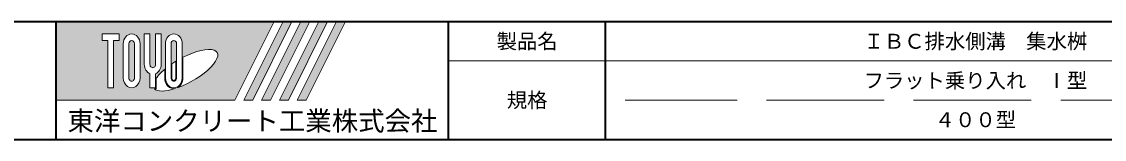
# Model space of a CAD drawing. Units: millimetres at full size; details may follow other scales. Extents: x -734 to 58102, y 49499 to 87169.
# Drawn here: x 42954 to 45713, y 74575 to 74875 of the extents above; entities that cross this region are included whole.
import ezdxf
from ezdxf.enums import TextEntityAlignment as Align

# ---------------------------------------------------------------- set-up
doc = ezdxf.new("R2010")
doc.units = ezdxf.units.MM
doc.header["$LTSCALE"] = 50
doc.linetypes.add('DASHED', pattern=[7.5, 6, -1.5])
doc.layers.add('図枠', color=7, linetype='Continuous', lineweight=5)
doc.styles.add('ＭＳ ゴシック', font='')
doc.styles.get('ＭＳ ゴシック').set_extended_font_data('MS Gothic')

msp = doc.modelspace()

# ---------------------------------------------------------------- hatches: boundary and pattern name
at = {"layer": '図枠'}
h = msp.add_hatch(color=256, dxfattribs=at)
h.paths.add_polyline_path([(43041.87, 74875.27), (43041.87, 74675.27), (43497.18, 74675.27), (43597.18, 74875.27)])
edge = h.paths.add_edge_path(flags=16)
edge.add_ellipse((43371.31, 74751.43), major_axis=(80.81, 45.23), ratio=0.3471473, start_angle=-144.31122, end_angle=72.1899, ccw=False)
edge.add_ellipse((43341.39, 74731.91), major_axis=(0, 27.5), ratio=0.8463542, start_angle=-160.70346, end_angle=-90)
edge.add_line((43364.67, 74731.91), (43364.67, 74784.33))
edge = h.paths.add_edge_path(flags=16)
edge.add_ellipse((43341.39, 74818.64), major_axis=(0, 25.38), ratio=0.8463542, start_angle=-90, end_angle=90, ccw=False)
edge.add_line((43362.88, 74818.64), (43362.88, 74731.91))
edge.add_ellipse((43341.39, 74731.91), major_axis=(0, 25.38), ratio=0.8463542, start_angle=90, end_angle=-90, ccw=False)
edge.add_line((43319.91, 74731.91), (43319.91, 74818.64))
edge = h.paths.add_edge_path(flags=16)
edge.add_line((43348.55, 74818.64), (43348.55, 74731.91))
edge.add_ellipse((43341.39, 74731.91), major_axis=(0, 8.46), ratio=0.8463542, start_angle=90, end_angle=-90, ccw=False)
edge.add_line((43334.23, 74731.91), (43334.23, 74818.64))
edge.add_ellipse((43341.39, 74818.64), major_axis=(0, 8.46), ratio=0.8463542, start_angle=-90, end_angle=90, ccw=False)
edge = h.paths.add_edge_path(flags=16)
edge.add_line((43346.76, 74774.31), (43346.76, 74731.91))
edge.add_ellipse((43341.39, 74731.91), major_axis=(0, 6.35), ratio=0.8463542, start_angle=90, end_angle=-90, ccw=False)
edge.add_line((43336.02, 74731.91), (43336.02, 74767.36))
edge.add_ellipse((43371.31, 74751.43), major_axis=(80.81, 45.23), ratio=0.3471473, start_angle=107.79174, end_angle=126.47132, ccw=False)
edge = h.paths.add_edge_path(flags=16)
edge.add_ellipse((43287.68, 74766.28), major_axis=(0, 25.38), ratio=0.8463542, start_angle=-163.34117, end_angle=-90, ccw=False)
edge.add_line((43294.84, 74742.35), (43294.84, 74706.52))
edge.add_line((43294.84, 74706.52), (43280.52, 74706.52))
edge.add_line((43280.52, 74706.52), (43280.52, 74742.35))
edge.add_ellipse((43287.68, 74766.28), major_axis=(0, 25.38), ratio=0.8463542, start_angle=90, end_angle=163.34117, ccw=False)
edge.add_line((43266.2, 74766.28), (43266.2, 74844.02))
edge.add_line((43266.2, 74844.02), (43280.52, 74844.02))
edge.add_line((43280.52, 74844.02), (43280.52, 74766.28))
edge.add_ellipse((43287.68, 74766.28), major_axis=(0, 8.46), ratio=0.8463542, start_angle=90, end_angle=-90)
edge.add_line((43294.84, 74766.28), (43294.84, 74844.02))
edge.add_line((43294.84, 74844.02), (43309.16, 74844.02))
edge.add_line((43309.16, 74844.02), (43309.16, 74766.28))
edge = h.paths.add_edge_path(flags=16)
edge.add_line((43318.12, 74753.8), (43318.12, 74731.91))
edge.add_ellipse((43341.39, 74731.91), major_axis=(0, 27.5), ratio=0.8463542, start_angle=90, end_angle=-171.54427)
edge.add_ellipse((43371.31, 74751.43), major_axis=(80.81, 45.23), ratio=0.3471473, start_angle=-178.64954, end_angle=-148.29244, ccw=False)
edge.add_line((43291.76, 74704.41), (43296.63, 74704.41))
edge.add_line((43296.63, 74704.41), (43296.63, 74731.22))
edge.add_ellipse((43371.31, 74751.43), major_axis=(80.81, 45.23), ratio=0.3471473, start_angle=148.21912, end_angle=165.90812, ccw=False)
edge = h.paths.add_edge_path(flags=16)
edge.add_ellipse((43233.97, 74818.64), major_axis=(0, 25.38), ratio=0.8463542, start_angle=-90, end_angle=90, ccw=False)
edge.add_line((43255.45, 74818.64), (43255.45, 74731.91))
edge.add_ellipse((43233.97, 74731.91), major_axis=(0, 25.38), ratio=0.8463542, start_angle=90, end_angle=-90, ccw=False)
edge.add_line((43212.49, 74731.91), (43212.49, 74818.64))
edge = h.paths.add_edge_path(flags=16)
edge.add_line((43241.13, 74818.64), (43241.13, 74731.91))
edge.add_ellipse((43233.97, 74731.91), major_axis=(0, 8.46), ratio=0.8463542, start_angle=90, end_angle=-90, ccw=False)
edge.add_line((43226.81, 74731.91), (43226.81, 74818.64))
edge.add_ellipse((43233.97, 74818.64), major_axis=(0, 8.46), ratio=0.8463542, start_angle=-90, end_angle=90, ccw=False)
h.paths.add_polyline_path([(43201.74, 74844.02), (43201.74, 74827.1), (43187.42, 74827.1), (43187.42, 74706.52), (43173.1, 74706.52), (43173.1, 74827.1), (43158.77, 74827.1), (43158.77, 74844.02)], flags=16)
for points in [[(43519.87, 74675.27), (43542.55, 74675.27), (43642.55, 74875.27), (43619.87, 74875.27)], [(43687.93, 74875.27), (43665.24, 74875.27), (43565.24, 74675.27), (43587.93, 74675.27)], [(43733.3, 74875.27), (43710.62, 74875.27), (43610.62, 74675.27), (43633.3, 74675.27)], [(43778.68, 74875.27), (43755.99, 74875.27), (43655.99, 74675.27), (43678.68, 74675.27)]]:
    msp.add_hatch(color=256, dxfattribs=at).paths.add_polyline_path(points)

# ---------------------------------------------------------------- linework, layer by layer
at = {"layer": '図枠', "lineweight": 40}
for p, q in [((39516.87, 74875.27), (47316.87, 74875.27)), ((43041.87, 74575.27), (43041.87, 74875.27)), ((44041.87, 74575.27), (44041.87, 74875.27)), ((44441.87, 74575.27), (44441.87, 74875.27)), ((39516.87, 74575.27), (47316.87, 74575.27))]:
    msp.add_line(p, q, dxfattribs=at)
at = {"layer": '図枠'}
for p, q in [((43041.87, 74875.27), (43597.18, 74875.27)), ((43597.18, 74875.27), (43497.18, 74675.27)), ((43619.87, 74875.27), (43519.87, 74675.27)), ((43642.55, 74875.27), (43542.55, 74675.27)), ((43665.24, 74875.27), (43565.24, 74675.27)), ((43687.93, 74875.27), (43587.93, 74675.27)), ((43710.62, 74875.27), (43610.62, 74675.27)), ((43619.87, 74875.27), (43642.55, 74875.27)), ((43733.3, 74875.27), (43633.3, 74675.27)), ((43755.99, 74875.27), (43655.99, 74675.27)), ((43665.24, 74875.27), (43687.93, 74875.27)), ((43778.68, 74875.27), (43678.68, 74675.27)), ((43710.62, 74875.27), (43733.3, 74875.27)), ((43755.99, 74875.27), (43778.68, 74875.27)), ((43158.77, 74844.02), (43158.77, 74827.1)), ((43158.77, 74844.02), (43201.74, 74844.02)), ((43201.74, 74844.02), (43201.74, 74827.1)), ((43266.2, 74844.02), (43280.52, 74844.02)), ((43266.2, 74766.28), (43266.2, 74844.02)), ((43280.52, 74844.02), (43280.52, 74766.28)), ((43294.84, 74844.02), (43309.16, 74844.02)), ((43294.84, 74766.28), (43294.84, 74844.02)), ((43309.16, 74844.02), (43309.16, 74766.28)), ((43173.1, 74827.1), (43158.77, 74827.1)), ((43173.1, 74827.1), (43173.1, 74706.52)), ((43187.42, 74827.1), (43187.42, 74706.52)), ((43201.74, 74827.1), (43187.42, 74827.1)), ((43212.49, 74818.64), (43212.49, 74731.91)), ((43226.81, 74731.91), (43226.81, 74818.64)), ((43241.13, 74818.64), (43241.13, 74731.91)), ((43255.45, 74731.91), (43255.45, 74818.64)), ((43319.91, 74818.64), (43319.91, 74731.91)), ((43334.23, 74731.91), (43334.23, 74818.64)), ((43348.55, 74818.64), (43348.55, 74731.91)), ((43362.88, 74731.91), (43362.88, 74818.64)), ((43364.67, 74731.91), (43364.67, 74784.33)), ((43318.12, 74753.8), (43318.12, 74731.91)), ((43336.02, 74731.91), (43336.02, 74767.36)), ((43346.76, 74774.31), (43346.76, 74731.91)), ((43280.52, 74742.35), (43280.52, 74706.52)), ((43294.84, 74742.35), (43294.84, 74706.52)), ((43296.63, 74731.22), (43296.63, 74704.41)), ((43187.42, 74706.52), (43173.1, 74706.52)), ((43294.84, 74706.52), (43280.52, 74706.52)), ((43291.76, 74704.41), (43296.63, 74704.41)), ((43041.87, 74675.27), (43497.18, 74675.27)), ((43519.87, 74675.27), (43542.55, 74675.27)), ((43565.24, 74675.27), (43587.93, 74675.27)), ((43610.62, 74675.27), (43633.3, 74675.27)), ((43655.99, 74675.27), (43678.68, 74675.27))]:
    msp.add_line(p, q, dxfattribs=at)
at = {"layer": '図枠', "lineweight": 13}
msp.add_line((47316.87, 74775.27), (44041.87, 74775.27), dxfattribs=at)
at = {"layer": '図枠', "linetype": 'DASHED', "lineweight": 9}
msp.add_line((46276.87, 74675.27), (44491.87, 74675.27), dxfattribs=at)
at = {"layer": '図枠'}
for centre, major_axis, ratio, start_param, end_param in [((43233.97, 74818.64), (0, 25.38), 0.846354, 4.712389, 7.8539816), ((43341.39, 74818.64), (0, 25.38), 0.846354, 4.712389, 7.8539816), ((43233.97, 74818.64), (0, 8.46), 0.846354, 4.712389, 7.8539816), ((43341.39, 74818.64), (0, 8.46), 0.846354, 4.712389, 7.8539816), ((43371.31, 74751.43), (80.81, 45.23), 0.347147, 4.2621853, 7.7429163), ((43287.68, 74766.28), (0, 25.38), 0.846354, 1.5707963, 2.8017557), ((43287.68, 74766.28), (0, 8.46), 0.846354, 1.5707963, 4.712389), ((43287.68, 74766.28), (0, 25.38), 0.846354, 3.4814296, 4.712389), ((43371.31, 74751.43), (80.81, 45.23), 0.347147, 2.0815197, 2.5155126), ((43371.31, 74751.43), (80.81, 45.23), 0.347147, 1.6817405, 1.8219833), ((43233.97, 74731.91), (0, 25.38), 0.846354, 1.5707963, 4.712389), ((43233.97, 74731.91), (0, 8.46), 0.846354, 1.5707963, 4.712389), ((43341.39, 74731.91), (0, 27.5), 0.846354, 1.5707963, 3.3154679), ((43341.39, 74731.91), (0, 25.38), 0.846354, 1.5707963, 4.712389), ((43341.39, 74731.91), (0, 8.46), 0.846354, 1.5707963, 4.712389), ((43341.39, 74731.91), (0, 6.35), 0.846354, 1.5707963, 4.712389), ((43341.39, 74731.91), (0, 27.5), 0.846354, 3.5338438, 4.712389), ((43371.31, 74751.43), (80.81, 45.23), 0.347147, 3.2093975, 4.2004451)]:
    msp.add_ellipse(centre, major_axis=major_axis, ratio=ratio, start_param=start_param, end_param=end_param, dxfattribs=at)

# ---------------------------------------------------------------- texts
at = {"layer": '図枠', "style": 'ＭＳ ゴシック'}
for s, height, p in [('製品名', 37.98, (44241.87, 74825.27)), ('ＩＢＣ排水側溝\u3000集水桝', 37.98, (45384.37, 74825.27)), ('フラット乗り入れ\u3000Ⅰ型', 37.98, (45384.37, 74725.27)), ('規格', 37.98, (44241.87, 74675.27)), ('東洋コンクリート工業株式会社', 49.37, (43541.87, 74622.15)), ('４００型', 37.98, (45384.37, 74625.27))]:
    msp.add_text(s, height=height, dxfattribs=at).set_placement(p, align=Align.MIDDLE_CENTER)

doc.saveas('drawing.dxf')
